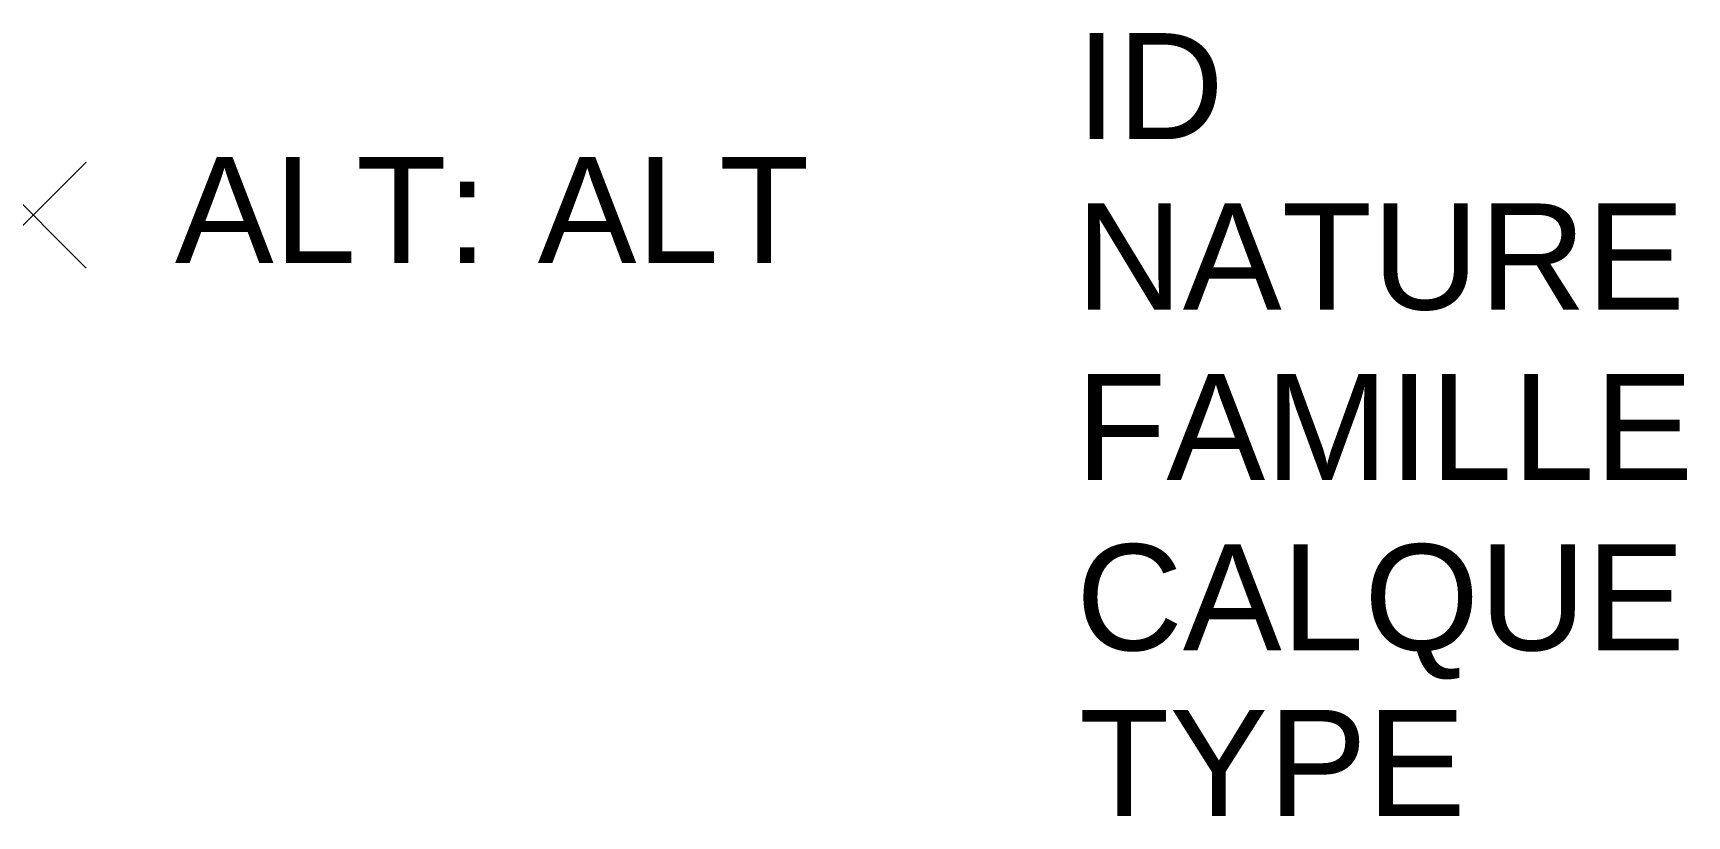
# Model space of a CAD drawing. Header units: metres. Extents: x 0 to 3.12, y -1.13 to 0.34.
import ezdxf
from ezdxf.enums import TextEntityAlignment as Align

# ---------------------------------------------------------------- set-up
doc = ezdxf.new("R2010")
doc.units = ezdxf.units.M
doc.header["$PDMODE"] = 3
doc.header["$PDSIZE"] = 0.1
doc.linetypes.add('Socle_Continu', pattern=[2.5, 2.5, 0])
doc.layers.add('UNITA_SCI', color=54, linetype='Socle_Continu', lineweight=13)
doc.styles.add('Reseaux', font='arial.ttf')
doc.styles.get("Standard").update_dxf_attribs({"font": 'arial.ttf'})

msp = doc.modelspace()

# ---------------------------------------------------------------- linework, layer by layer
at = {"layer": 'UNITA_SCI', "linetype": 'Socle_Continu'}
msp.add_point((0, 0), dxfattribs=at)

# ---------------------------------------------------------------- texts
at = {"layer": 'UNITA_SCI', "linetype": 'Socle_Continu', "insert": (0.2675, 0.0095), "char_height": 0.2, "attachment_point": 4}
msp.add_mtext_dynamic_manual_height_columns('ALT:', width=0.462726, gutter_width=1, heights=[0], dxfattribs=at)
at = {"layer": 'UNITA_SCI', "linetype": 'Socle_Continu', "style": 'Reseaux', "flags": 9}
for tag, p, s in [('ID', (1.9666, 0.1432), 'DP_0249'), ('NATURE', (1.9666, -0.1781), 'Altitude supplémentaire')]:
    msp.add_attdef(tag, p, s, height=0.2, dxfattribs=at)
at = {"layer": 'UNITA_SCI', "linetype": 'Socle_Continu'}
msp.add_attdef('ALT', text='00.00', height=0.2, dxfattribs=at).set_placement((0.9517, 0.0095), align=Align.MIDDLE_LEFT)
at = {"layer": 'UNITA_SCI', "linetype": 'Socle_Continu', "flags": 9}
for tag, p, s in [('FAMILLE', (1.9666, -0.4994), 'Unitaire'), ('CALQUE', (1.9666, -0.8207), 'UNITA_SCI'), ('TYPE', (1.9723, -1.133), 'NR')]:
    msp.add_attdef(tag, p, s, height=0.2, dxfattribs=at)

doc.saveas('drawing.dxf')
